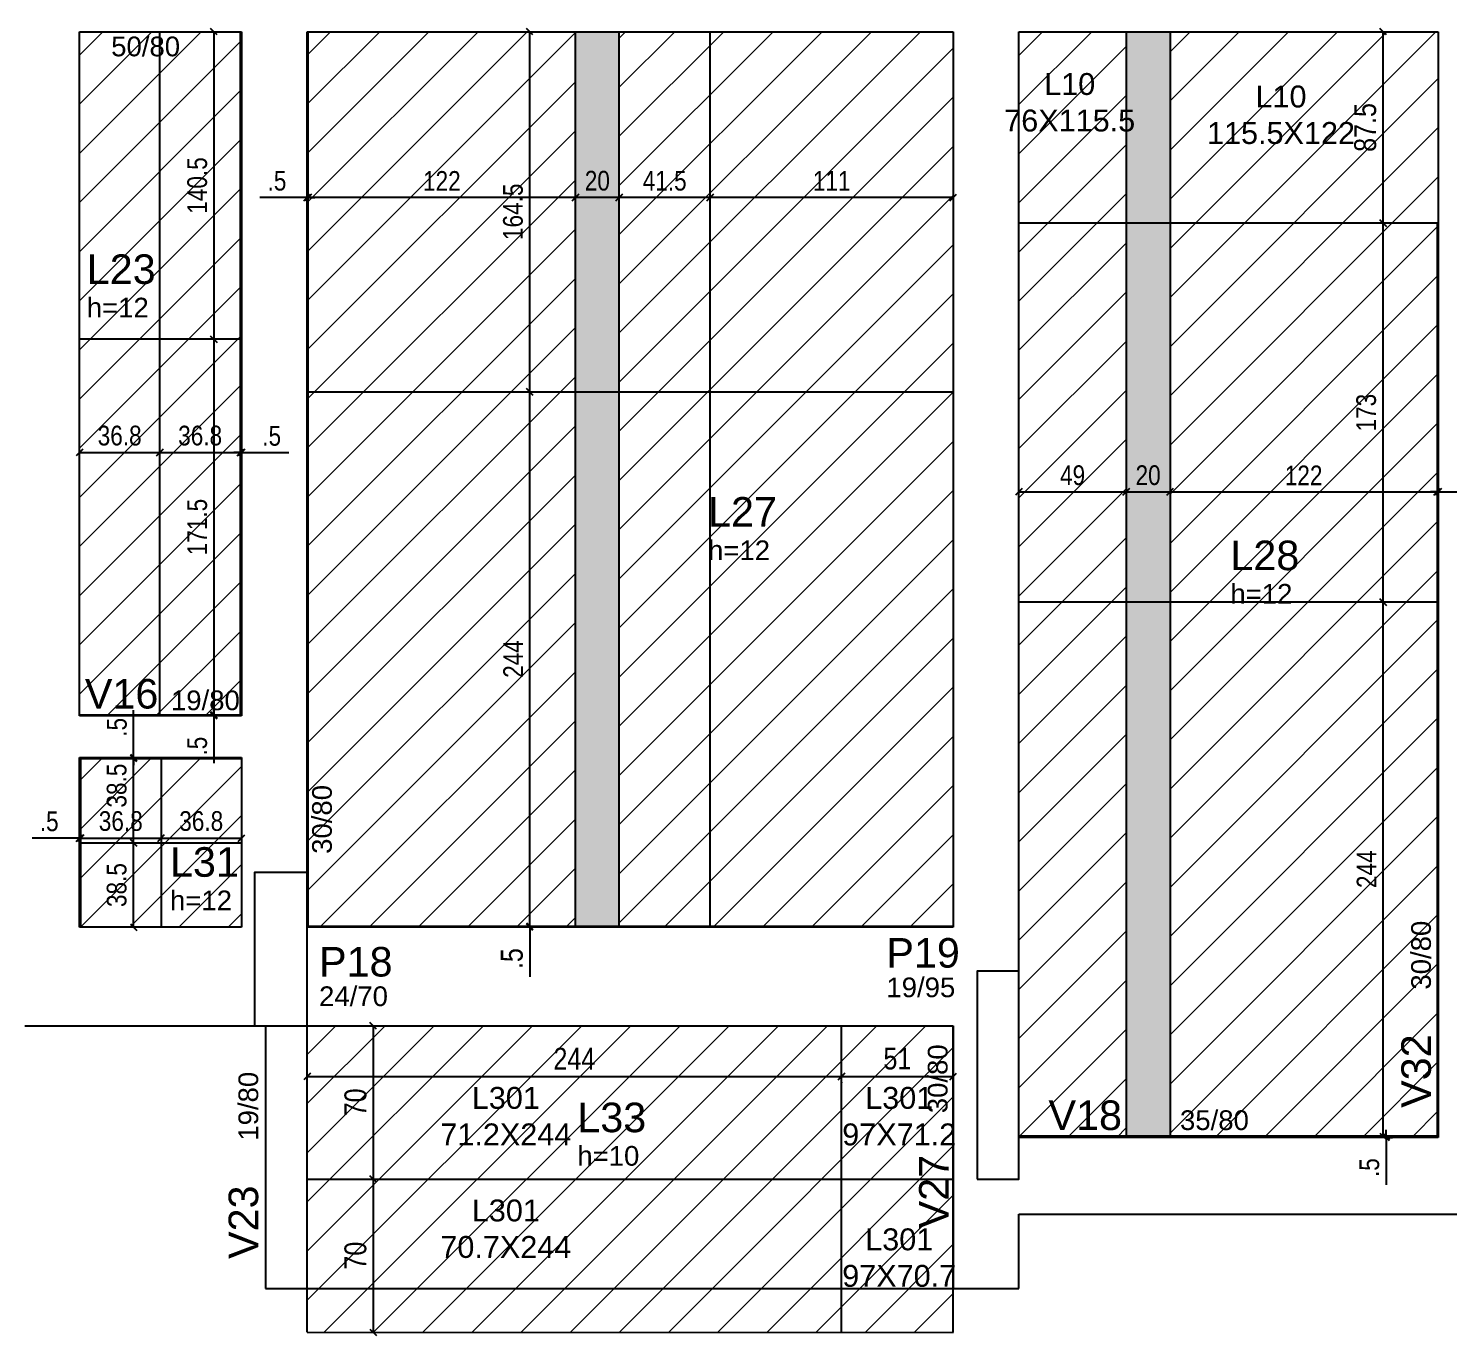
# Model space of a CAD drawing. Extents: x 3157 to 7449, y -544 to 2203.
# Drawn here: x 4777 to 5426, y -115 to 482 of the extents above; entities that cross this region are included whole.
import ezdxf

# ---------------------------------------------------------------- set-up
doc = ezdxf.new("R2010")
doc.units = 0
for name, color, linetype in [('AUX00', 7, 'Continuous'), ('COTA', 241, 'Continuous'), ('ES-VIGA', 3, 'Continuous'), ('L-D', 2, 'Continuous'), ('L-N', 4, 'Continuous'), ('P-D', 2, 'Continuous'), ('Painéis', 200, 'Continuous'), ('PIL-N', 4, 'Continuous'), ('Pilares', 5, 'Continuous'), ('VIG-D', 2, 'Continuous'), ('VIG-N', 4, 'Continuous')]:
    doc.layers.add(name, color=color, linetype=linetype)
doc.layers.add('Hachura', color=251, linetype='Continuous', lineweight=9)
doc.layers.add('REAPROVEITAMENTO', color=251, linetype='Continuous', lineweight=9)
doc.styles.add('COTA TECNICA', font='techl___.ttf', dxfattribs={"height": 10})
doc.styles.add('COTA TECNICA-50', font='techl___.ttf', dxfattribs={"height": 9})
doc.styles.get("Standard").update_dxf_attribs({"font": 'arial.ttf'})
doc.styles.add('TQS_ARIAL', font='arial.ttf')
doc.dimstyles.new('COTA PAINEL-50', dxfattribs={"dimtxt": 9, "dimasz": 3, "dimexe": 3, "dimexo": 3, "dimgap": 3, "dimtad": 1, "dimdec": 1, "dimzin": 12, "dimdsep": 46, "dimtxsty": 'COTA TECNICA-50', "dimblk1": 'OBLIQUE', "dimblk2": 'OBLIQUE', "dimsah": 1, "dimcen": 0.9, "dimclrd": 4, "dimclre": 4, "dimclrt": 240, "dimadec": 1, "dimazin": 3, "dimtfac": 1, "dimtdec": 1, "dimtmove": 0, "dimatfit": 3, "dimfxl": 1, "dimtolj": 1, "dimtzin": 12, "dimarcsym": 0})
doc.dimstyles.new('PAINEL', dxfattribs={"dimtxt": 10, "dimasz": 3, "dimexe": 3, "dimexo": 3, "dimgap": 3, "dimtad": 1, "dimdec": 1, "dimzin": 12, "dimdsep": 46, "dimtxsty": 'COTA TECNICA', "dimblk1": 'OBLIQUE', "dimblk2": 'OBLIQUE', "dimsah": 1, "dimcen": 0.9, "dimclrd": 4, "dimclre": 4, "dimclrt": 240, "dimadec": 1, "dimazin": 3, "dimtfac": 1, "dimtdec": 1, "dimtmove": 0, "dimatfit": 3, "dimfxl": 1, "dimtolj": 1, "dimtzin": 12, "dimarcsym": 0})

# ---------------------------------------------------------------- blocks, each defined once
blk = doc.blocks.new('_Oblique')
at = {"color": 0, "linetype": 'ByBlock', "lineweight": -2}
blk.add_line((-0.5, -0.5), (0.5, 0.5), dxfattribs=at)
blk = doc.blocks.new('*D107')
at = {"layer": 'COTA', "color": 4, "lineweight": -2, "transparency": 16777216}
blk.add_line((4861.88, 480.88), (4861.88, 340.38), dxfattribs=at)
at = {"layer": 'Defpoints', "color": 0, "transparency": 16777216}
for p in [(4861.88, 480.88), (4861.88, 340.38), (4861.88, 340.38)]:
    blk.add_point(p, dxfattribs=at)
at = {"layer": 'COTA', "color": 4, "lineweight": -2, "transparency": 16777216, "xscale": 3, "yscale": 3, "zscale": 3}
for p, rotation in [((4861.88, 480.88), 90), ((4861.88, 340.38), 270)]:
    blk.add_blockref('_Oblique', p, dxfattribs=dict(at, rotation=rotation))
at = {"layer": 'COTA', "color": 240, "transparency": 16777216, "insert": (4854.28, 410.63), "char_height": 9, "attachment_point": 5, "rotation": 90, "style": 'COTA TECNICA-50'}
blk.add_mtext('\\A1;140.5', dxfattribs=at)
blk = doc.blocks.new('*D108')
at = {"layer": 'COTA', "color": 4, "lineweight": -2, "transparency": 16777216}
blk.add_line((4861.88, 340.38), (4861.88, 168.88), dxfattribs=at)
at = {"layer": 'Defpoints', "color": 0, "transparency": 16777216}
for p in [(4861.88, 340.38), (4861.88, 168.88), (4861.88, 168.88)]:
    blk.add_point(p, dxfattribs=at)
at = {"layer": 'COTA', "color": 4, "lineweight": -2, "transparency": 16777216, "xscale": 3, "yscale": 3, "zscale": 3}
for p, rotation in [((4861.88, 340.38), 90), ((4861.88, 168.88), 270)]:
    blk.add_blockref('_Oblique', p, dxfattribs=dict(at, rotation=rotation))
at = {"layer": 'COTA', "color": 240, "transparency": 16777216, "insert": (4854.28, 254.63), "char_height": 9, "attachment_point": 5, "rotation": 90, "style": 'COTA TECNICA-50'}
blk.add_mtext('\\A1;171.5', dxfattribs=at)
blk = doc.blocks.new('*D109')
at = {"layer": 'COTA', "color": 4, "lineweight": -2, "transparency": 16777216}
for p, q in [((4861.88, 168.88), (4861.88, 171.88)), ((4861.88, 168.88), (4861.88, 168.38)), ((4861.88, 168.38), (4861.88, 146.79))]:
    blk.add_line(p, q, dxfattribs=at)
at = {"layer": 'Defpoints', "color": 0, "transparency": 16777216}
for p in [(4861.88, 168.88), (4861.88, 168.38), (4861.88, 168.38)]:
    blk.add_point(p, dxfattribs=at)
at = {"layer": 'COTA', "color": 4, "lineweight": -2, "transparency": 16777216, "xscale": 3, "yscale": 3, "zscale": 3}
for p, rotation in [((4861.88, 168.88), 270), ((4861.88, 168.38), 90)]:
    blk.add_blockref('_Oblique', p, dxfattribs=dict(at, rotation=rotation))
at = {"layer": 'COTA', "color": 240, "transparency": 16777216, "insert": (4854.28, 154.58), "char_height": 9, "attachment_point": 5, "rotation": 90, "style": 'COTA TECNICA-50'}
blk.add_mtext('\\A1;.5', dxfattribs=at)
blk = doc.blocks.new('*D201')
at = {"layer": 'COTA', "color": 4, "lineweight": -2, "transparency": 16777216}
for p, q in [((4800.46, 288.64), (4837.21, 288.64)), ((4837.21, 280.89), (4837.21, 291.64))]:
    blk.add_line(p, q, dxfattribs=at)
at = {"layer": 'Defpoints', "color": 0, "transparency": 16777216}
for p in [(4800.46, 288.64), (4837.21, 288.64), (4837.21, 277.89)]:
    blk.add_point(p, dxfattribs=at)
at = {"layer": 'COTA', "color": 4, "lineweight": -2, "transparency": 16777216, "xscale": 3, "yscale": 3, "zscale": 3, "rotation": 180}
blk.add_blockref('_Oblique', (4800.46, 288.64), dxfattribs=at)
at = {"layer": 'COTA', "color": 4, "lineweight": -2, "transparency": 16777216, "xscale": 3, "yscale": 3, "zscale": 3}
blk.add_blockref('_Oblique', (4837.21, 288.64), dxfattribs=at)
at = {"layer": 'COTA', "color": 240, "transparency": 16777216, "insert": (4818.83, 296.36), "char_height": 9, "attachment_point": 5, "style": 'COTA TECNICA-50'}
blk.add_mtext('\\A1;36.8', dxfattribs=at)
blk = doc.blocks.new('*D110')
at = {"layer": 'COTA', "color": 4, "lineweight": -2, "transparency": 16777216}
blk.add_line((4837.21, 288.64), (4873.96, 288.64), dxfattribs=at)
at = {"layer": 'Defpoints', "color": 0, "transparency": 16777216}
for p in [(4837.21, 288.64), (4873.96, 288.64), (4873.96, 288.64)]:
    blk.add_point(p, dxfattribs=at)
at = {"layer": 'COTA', "color": 4, "lineweight": -2, "transparency": 16777216, "xscale": 3, "yscale": 3, "zscale": 3, "rotation": 180}
blk.add_blockref('_Oblique', (4837.21, 288.64), dxfattribs=at)
at = {"layer": 'COTA', "color": 4, "lineweight": -2, "transparency": 16777216, "xscale": 3, "yscale": 3, "zscale": 3}
blk.add_blockref('_Oblique', (4873.96, 288.64), dxfattribs=at)
at = {"layer": 'COTA', "color": 240, "transparency": 16777216, "insert": (4855.58, 296.36), "char_height": 9, "attachment_point": 5, "style": 'COTA TECNICA-50'}
blk.add_mtext('\\A1;36.8', dxfattribs=at)
blk = doc.blocks.new('*D111')
at = {"layer": 'COTA', "color": 4, "lineweight": -2, "transparency": 16777216}
for p, q in [((4873.96, 288.64), (4870.96, 288.64)), ((4873.96, 288.64), (4874.46, 288.64)), ((4874.46, 288.64), (4896.05, 288.64))]:
    blk.add_line(p, q, dxfattribs=at)
at = {"layer": 'Defpoints', "color": 0, "transparency": 16777216}
for p in [(4873.96, 288.64), (4874.46, 288.64), (4874.46, 288.64)]:
    blk.add_point(p, dxfattribs=at)
at = {"layer": 'COTA', "color": 4, "lineweight": -2, "transparency": 16777216, "xscale": 3, "yscale": 3, "zscale": 3}
blk.add_blockref('_Oblique', (4873.96, 288.64), dxfattribs=at)
at = {"layer": 'COTA', "color": 4, "lineweight": -2, "transparency": 16777216, "xscale": 3, "yscale": 3, "zscale": 3, "rotation": 180}
blk.add_blockref('_Oblique', (4874.46, 288.64), dxfattribs=at)
at = {"layer": 'COTA', "color": 240, "transparency": 16777216, "insert": (4888.25, 296.24), "char_height": 9, "attachment_point": 5, "style": 'COTA TECNICA-50'}
blk.add_mtext('\\A1;.5', dxfattribs=at)
blk = doc.blocks.new('*D112')
at = {"layer": 'COTA', "color": 4, "lineweight": -2, "transparency": 16777216}
for p, q in [((4823.07, 110.38), (4828.22, 110.38)), ((4825.22, 71.88), (4825.22, 110.38))]:
    blk.add_line(p, q, dxfattribs=at)
at = {"layer": 'Defpoints', "color": 0, "transparency": 16777216}
for p in [(4820.07, 110.38), (4825.22, 110.38), (4825.22, 71.88)]:
    blk.add_point(p, dxfattribs=at)
at = {"layer": 'COTA', "color": 4, "lineweight": -2, "transparency": 16777216, "xscale": 3, "yscale": 3, "zscale": 3}
for p, rotation in [((4825.22, 110.38), 90), ((4825.22, 71.88), 270)]:
    blk.add_blockref('_Oblique', p, dxfattribs=dict(at, rotation=rotation))
at = {"layer": 'COTA', "color": 240, "transparency": 16777216, "insert": (4817.5, 91.13), "char_height": 9, "attachment_point": 5, "rotation": 90, "style": 'COTA TECNICA-50'}
blk.add_mtext('\\A1;38.5', dxfattribs=at)
blk = doc.blocks.new('*D113')
at = {"layer": 'COTA', "color": 4, "lineweight": -2, "transparency": 16777216}
blk.add_line((4825.22, 110.38), (4825.22, 148.88), dxfattribs=at)
at = {"layer": 'Defpoints', "color": 0, "transparency": 16777216}
for p in [(4825.22, 148.88), (4825.22, 148.88), (4825.22, 110.38)]:
    blk.add_point(p, dxfattribs=at)
at = {"layer": 'COTA', "color": 4, "lineweight": -2, "transparency": 16777216, "xscale": 3, "yscale": 3, "zscale": 3}
for p, rotation in [((4825.22, 148.88), 90), ((4825.22, 110.38), 270)]:
    blk.add_blockref('_Oblique', p, dxfattribs=dict(at, rotation=rotation))
at = {"layer": 'COTA', "color": 240, "transparency": 16777216, "insert": (4817.5, 136.55), "char_height": 9, "attachment_point": 5, "rotation": 90, "style": 'COTA TECNICA-50'}
blk.add_mtext('\\A1;38.5', dxfattribs=at)
blk = doc.blocks.new('*D114')
at = {"layer": 'COTA', "color": 4, "lineweight": -2, "transparency": 16777216}
for p, q in [((4825.22, 149.38), (4825.22, 170.97)), ((4825.22, 148.88), (4825.22, 149.38)), ((4825.22, 148.88), (4825.22, 145.88))]:
    blk.add_line(p, q, dxfattribs=at)
at = {"layer": 'Defpoints', "color": 0, "transparency": 16777216}
for p in [(4825.22, 149.38), (4825.22, 149.38), (4825.22, 148.88)]:
    blk.add_point(p, dxfattribs=at)
at = {"layer": 'COTA', "color": 4, "lineweight": -2, "transparency": 16777216, "xscale": 3, "yscale": 3, "zscale": 3}
for p, rotation in [((4825.22, 149.38), 270), ((4825.22, 148.88), 90)]:
    blk.add_blockref('_Oblique', p, dxfattribs=dict(at, rotation=rotation))
at = {"layer": 'COTA', "color": 240, "transparency": 16777216, "insert": (4817.62, 163.17), "char_height": 9, "attachment_point": 5, "rotation": 90, "style": 'COTA TECNICA-50'}
blk.add_mtext('\\A1;.5', dxfattribs=at)
blk = doc.blocks.new('*D115')
at = {"layer": 'COTA', "color": 4, "lineweight": -2, "transparency": 16777216}
blk.add_line((4800.96, 112.59), (4837.71, 112.59), dxfattribs=at)
at = {"layer": 'Defpoints', "color": 0, "transparency": 16777216}
for p in [(4800.96, 112.59), (4837.71, 112.59), (4837.71, 112.59)]:
    blk.add_point(p, dxfattribs=at)
at = {"layer": 'COTA', "color": 4, "lineweight": -2, "transparency": 16777216, "xscale": 3, "yscale": 3, "zscale": 3, "rotation": 180}
blk.add_blockref('_Oblique', (4800.96, 112.59), dxfattribs=at)
at = {"layer": 'COTA', "color": 4, "lineweight": -2, "transparency": 16777216, "xscale": 3, "yscale": 3, "zscale": 3}
blk.add_blockref('_Oblique', (4837.71, 112.59), dxfattribs=at)
at = {"layer": 'COTA', "color": 240, "transparency": 16777216, "insert": (4819.33, 120.31), "char_height": 9, "attachment_point": 5, "style": 'COTA TECNICA-50'}
blk.add_mtext('\\A1;36.8', dxfattribs=at)
blk = doc.blocks.new('*D116')
at = {"layer": 'COTA', "color": 4, "lineweight": -2, "transparency": 16777216}
for p, q in [((4800.46, 112.59), (4778.86, 112.59)), ((4800.96, 112.59), (4800.46, 112.59)), ((4800.96, 112.59), (4803.96, 112.59))]:
    blk.add_line(p, q, dxfattribs=at)
at = {"layer": 'Defpoints', "color": 0, "transparency": 16777216}
for p in [(4800.46, 112.59), (4800.46, 112.59), (4800.96, 112.59)]:
    blk.add_point(p, dxfattribs=at)
at = {"layer": 'COTA', "color": 4, "lineweight": -2, "transparency": 16777216, "xscale": 3, "yscale": 3, "zscale": 3}
blk.add_blockref('_Oblique', (4800.46, 112.59), dxfattribs=at)
at = {"layer": 'COTA', "color": 4, "lineweight": -2, "transparency": 16777216, "xscale": 3, "yscale": 3, "zscale": 3, "rotation": 180}
blk.add_blockref('_Oblique', (4800.96, 112.59), dxfattribs=at)
at = {"layer": 'COTA', "color": 240, "transparency": 16777216, "insert": (4786.66, 120.19), "char_height": 9, "attachment_point": 5, "style": 'COTA TECNICA-50'}
blk.add_mtext('\\A1;.5', dxfattribs=at)
blk = doc.blocks.new('*D117')
at = {"layer": 'COTA', "color": 4, "lineweight": -2, "transparency": 16777216}
for p, q in [((4837.71, 112.59), (4874.46, 112.59)), ((4837.71, 110.51), (4837.71, 109.59))]:
    blk.add_line(p, q, dxfattribs=at)
at = {"layer": 'Defpoints', "color": 0, "transparency": 16777216}
for p in [(4837.71, 113.51), (4874.46, 112.59), (4874.46, 112.59)]:
    blk.add_point(p, dxfattribs=at)
at = {"layer": 'COTA', "color": 4, "lineweight": -2, "transparency": 16777216, "xscale": 3, "yscale": 3, "zscale": 3, "rotation": 180}
blk.add_blockref('_Oblique', (4837.71, 112.59), dxfattribs=at)
at = {"layer": 'COTA', "color": 4, "lineweight": -2, "transparency": 16777216, "xscale": 3, "yscale": 3, "zscale": 3}
blk.add_blockref('_Oblique', (4874.46, 112.59), dxfattribs=at)
at = {"layer": 'COTA', "color": 240, "transparency": 16777216, "insert": (4856.08, 120.31), "char_height": 9, "attachment_point": 5, "style": 'COTA TECNICA-50'}
blk.add_mtext('\\A1;36.8', dxfattribs=at)
blk = doc.blocks.new('*D202')
at = {"layer": 'COTA', "color": 4, "lineweight": -2, "transparency": 16777216}
for p, q in [((5005.42, 316.37), (5009.06, 316.37)), ((5006.06, 72.38), (5006.06, 316.37))]:
    blk.add_line(p, q, dxfattribs=at)
at = {"layer": 'Defpoints', "color": 0, "transparency": 16777216}
for p in [(5002.42, 316.37), (5006.06, 316.37), (5006.06, 72.38)]:
    blk.add_point(p, dxfattribs=at)
at = {"layer": 'COTA', "color": 4, "lineweight": -2, "transparency": 16777216, "xscale": 3, "yscale": 3, "zscale": 3}
for p, rotation in [((5006.06, 316.37), 90), ((5006.06, 72.38), 270)]:
    blk.add_blockref('_Oblique', p, dxfattribs=dict(at, rotation=rotation))
at = {"layer": 'COTA', "color": 240, "transparency": 16777216, "insert": (4998.5, 194.37), "char_height": 9, "attachment_point": 5, "rotation": 90, "style": 'COTA TECNICA-50'}
blk.add_mtext('\\A1;244', dxfattribs=at)
blk = doc.blocks.new('*D118')
at = {"layer": 'COTA', "color": 4, "lineweight": -2, "transparency": 16777216}
blk.add_line((5006.06, 316.37), (5006.06, 480.88), dxfattribs=at)
at = {"layer": 'Defpoints', "color": 0, "transparency": 16777216}
for p in [(5006.06, 480.88), (5006.06, 480.88), (5006.06, 316.37)]:
    blk.add_point(p, dxfattribs=at)
at = {"layer": 'COTA', "color": 4, "lineweight": -2, "transparency": 16777216, "xscale": 3, "yscale": 3, "zscale": 3}
for p, rotation in [((5006.06, 480.88), 90), ((5006.06, 316.37), 270)]:
    blk.add_blockref('_Oblique', p, dxfattribs=dict(at, rotation=rotation))
at = {"layer": 'COTA', "color": 240, "transparency": 16777216, "insert": (4998.46, 398.62), "char_height": 9, "attachment_point": 5, "rotation": 90, "style": 'COTA TECNICA-50'}
blk.add_mtext('\\A1;164.5', dxfattribs=at)
blk = doc.blocks.new('*D119')
at = {"layer": 'COTA', "color": 4, "lineweight": -2, "transparency": 16777216}
blk.add_line((5199.46, 405.16), (5088.45, 405.16), dxfattribs=at)
at = {"layer": 'Defpoints', "color": 0, "transparency": 16777216}
for p in [(5088.45, 405.16), (5088.45, 405.16), (5199.46, 405.16)]:
    blk.add_point(p, dxfattribs=at)
at = {"layer": 'COTA', "color": 4, "lineweight": -2, "transparency": 16777216, "xscale": 3, "yscale": 3, "zscale": 3, "rotation": 180}
blk.add_blockref('_Oblique', (5088.45, 405.16), dxfattribs=at)
at = {"layer": 'COTA', "color": 4, "lineweight": -2, "transparency": 16777216, "xscale": 3, "yscale": 3, "zscale": 3}
blk.add_blockref('_Oblique', (5199.46, 405.16), dxfattribs=at)
at = {"layer": 'COTA', "color": 240, "transparency": 16777216, "insert": (5143.95, 412.71), "char_height": 9, "attachment_point": 5, "style": 'COTA TECNICA-50'}
blk.add_mtext('\\A1;111', dxfattribs=at)
blk = doc.blocks.new('*D120')
at = {"layer": 'COTA', "color": 4, "lineweight": -2, "transparency": 16777216}
blk.add_line((5088.45, 405.16), (5046.95, 405.16), dxfattribs=at)
at = {"layer": 'Defpoints', "color": 0, "transparency": 16777216}
for p in [(5046.95, 405.16), (5046.95, 405.16), (5088.45, 405.16)]:
    blk.add_point(p, dxfattribs=at)
at = {"layer": 'COTA', "color": 4, "lineweight": -2, "transparency": 16777216, "xscale": 3, "yscale": 3, "zscale": 3, "rotation": 180}
blk.add_blockref('_Oblique', (5046.95, 405.16), dxfattribs=at)
at = {"layer": 'COTA', "color": 4, "lineweight": -2, "transparency": 16777216, "xscale": 3, "yscale": 3, "zscale": 3}
blk.add_blockref('_Oblique', (5088.45, 405.16), dxfattribs=at)
at = {"layer": 'COTA', "color": 240, "transparency": 16777216, "insert": (5067.7, 412.75), "char_height": 9, "attachment_point": 5, "style": 'COTA TECNICA-50'}
blk.add_mtext('\\A1;41.5', dxfattribs=at)
blk = doc.blocks.new('*D121')
at = {"layer": 'COTA', "color": 4, "lineweight": -2, "transparency": 16777216}
blk.add_line((5046.95, 405.16), (5026.95, 405.16), dxfattribs=at)
at = {"layer": 'Defpoints', "color": 0, "transparency": 16777216}
for p in [(5026.95, 405.16), (5026.95, 405.16), (5046.95, 405.16)]:
    blk.add_point(p, dxfattribs=at)
at = {"layer": 'COTA', "color": 4, "lineweight": -2, "transparency": 16777216, "xscale": 3, "yscale": 3, "zscale": 3, "rotation": 180}
blk.add_blockref('_Oblique', (5026.95, 405.16), dxfattribs=at)
at = {"layer": 'COTA', "color": 4, "lineweight": -2, "transparency": 16777216, "xscale": 3, "yscale": 3, "zscale": 3}
blk.add_blockref('_Oblique', (5046.95, 405.16), dxfattribs=at)
at = {"layer": 'COTA', "color": 240, "transparency": 16777216, "insert": (5036.95, 412.75), "char_height": 9, "attachment_point": 5, "style": 'COTA TECNICA-50'}
blk.add_mtext('\\A1;20', dxfattribs=at)
blk = doc.blocks.new('*D122')
at = {"layer": 'COTA', "color": 4, "lineweight": -2, "transparency": 16777216}
blk.add_line((5026.95, 405.16), (4904.95, 405.16), dxfattribs=at)
at = {"layer": 'Defpoints', "color": 0, "transparency": 16777216}
for p in [(4904.95, 405.16), (4904.95, 405.16), (5026.95, 405.16)]:
    blk.add_point(p, dxfattribs=at)
at = {"layer": 'COTA', "color": 4, "lineweight": -2, "transparency": 16777216, "xscale": 3, "yscale": 3, "zscale": 3, "rotation": 180}
blk.add_blockref('_Oblique', (4904.95, 405.16), dxfattribs=at)
at = {"layer": 'COTA', "color": 4, "lineweight": -2, "transparency": 16777216, "xscale": 3, "yscale": 3, "zscale": 3}
blk.add_blockref('_Oblique', (5026.95, 405.16), dxfattribs=at)
at = {"layer": 'COTA', "color": 240, "transparency": 16777216, "insert": (4965.95, 412.71), "char_height": 9, "attachment_point": 5, "style": 'COTA TECNICA-50'}
blk.add_mtext('\\A1;122', dxfattribs=at)
blk = doc.blocks.new('*D123')
at = {"layer": 'COTA', "color": 4, "lineweight": -2, "transparency": 16777216}
for p, q in [((4904.46, 405.16), (4882.86, 405.16)), ((4904.95, 405.16), (4904.46, 405.16)), ((4904.95, 405.16), (4907.95, 405.16))]:
    blk.add_line(p, q, dxfattribs=at)
at = {"layer": 'Defpoints', "color": 0, "transparency": 16777216}
for p in [(4904.46, 405.16), (4904.46, 405.16), (4904.95, 405.16)]:
    blk.add_point(p, dxfattribs=at)
at = {"layer": 'COTA', "color": 4, "lineweight": -2, "transparency": 16777216, "xscale": 3, "yscale": 3, "zscale": 3}
blk.add_blockref('_Oblique', (4904.46, 405.16), dxfattribs=at)
at = {"layer": 'COTA', "color": 4, "lineweight": -2, "transparency": 16777216, "xscale": 3, "yscale": 3, "zscale": 3, "rotation": 180}
blk.add_blockref('_Oblique', (4904.95, 405.16), dxfattribs=at)
at = {"layer": 'COTA', "color": 240, "transparency": 16777216, "insert": (4890.66, 412.75), "char_height": 9, "attachment_point": 5, "style": 'COTA TECNICA-50'}
blk.add_mtext('\\A1;.5', dxfattribs=at)
blk = doc.blocks.new('*D190')
at = {"layer": 'COTA', "color": 4, "lineweight": -2, "transparency": 16777216}
for p, q in [((5006.06, 72.38), (5006.06, 75.38)), ((5006.06, 72.38), (5006.06, 71.88)), ((5006.06, 71.88), (5006.06, 49.22))]:
    blk.add_line(p, q, dxfattribs=at)
at = {"layer": 'Defpoints', "color": 0, "transparency": 16777216}
for p in [(5006.06, 72.38), (5006.06, 71.88), (5006.06, 71.88)]:
    blk.add_point(p, dxfattribs=at)
at = {"layer": 'COTA', "color": 4, "lineweight": -2, "transparency": 16777216, "xscale": 3, "yscale": 3, "zscale": 3}
for p, rotation in [((5006.06, 72.38), 270), ((5006.06, 71.88), 90)]:
    blk.add_blockref('_Oblique', p, dxfattribs=dict(at, rotation=rotation))
at = {"layer": 'COTA', "color": 240, "transparency": 16777216, "insert": (4997.95, 57.55), "char_height": 10, "attachment_point": 5, "rotation": 90, "style": 'COTA TECNICA'}
blk.add_mtext('\\A1;.5', dxfattribs=at)
blk = doc.blocks.new('*D191')
at = {"layer": 'COTA', "color": 4, "lineweight": -2, "transparency": 16777216}
for p, q in [((5397.11, -23.62), (5397.11, -20.62)), ((5397.11, -23.62), (5397.11, -24.12)), ((5397.11, -24.12), (5397.11, -45.72)), ((5398.76, -24.12), (5400.11, -24.12))]:
    blk.add_line(p, q, dxfattribs=at)
at = {"layer": 'Defpoints', "color": 0, "transparency": 16777216}
for p in [(5395.76, -24.12), (5397.11, -23.62), (5397.11, -24.12)]:
    blk.add_point(p, dxfattribs=at)
at = {"layer": 'COTA', "color": 4, "lineweight": -2, "transparency": 16777216, "xscale": 3, "yscale": 3, "zscale": 3}
for p, rotation in [((5397.11, -23.62), 270), ((5397.11, -24.12), 90)]:
    blk.add_blockref('_Oblique', p, dxfattribs=dict(at, rotation=rotation))
at = {"layer": 'COTA', "color": 240, "transparency": 16777216, "insert": (5389.51, -37.92), "char_height": 9, "attachment_point": 5, "rotation": 90, "style": 'COTA TECNICA-50'}
blk.add_mtext('\\A1;.5', dxfattribs=at)
blk = doc.blocks.new('*D192')
at = {"layer": 'COTA', "color": 4, "lineweight": -2, "transparency": 16777216}
for p, q in [((5394.11, 220.38), (5392.76, 220.38)), ((5395.76, -23.62), (5395.76, 220.38))]:
    blk.add_line(p, q, dxfattribs=at)
at = {"layer": 'Defpoints', "color": 0, "transparency": 16777216}
for p in [(5395.76, 220.38), (5397.11, 220.38), (5395.76, -23.62)]:
    blk.add_point(p, dxfattribs=at)
at = {"layer": 'COTA', "color": 4, "lineweight": -2, "transparency": 16777216, "xscale": 3, "yscale": 3, "zscale": 3}
for p, rotation in [((5395.76, 220.38), 90), ((5395.76, -23.62), 270)]:
    blk.add_blockref('_Oblique', p, dxfattribs=dict(at, rotation=rotation))
at = {"layer": 'COTA', "color": 240, "transparency": 16777216, "insert": (5388.2, 98.38), "char_height": 9, "attachment_point": 5, "rotation": 90, "style": 'COTA TECNICA-50'}
blk.add_mtext('\\A1;244', dxfattribs=at)
blk = doc.blocks.new('*D82')
at = {"layer": 'COTA', "color": 4, "lineweight": -2, "transparency": 16777216}
blk.add_line((5395.76, 220.38), (5395.76, 393.38), dxfattribs=at)
at = {"layer": 'Defpoints', "color": 0, "transparency": 16777216}
for p in [(5395.76, 393.38), (5395.76, 393.38), (5395.76, 220.38)]:
    blk.add_point(p, dxfattribs=at)
at = {"layer": 'COTA', "color": 4, "lineweight": -2, "transparency": 16777216, "xscale": 3, "yscale": 3, "zscale": 3}
for p, rotation in [((5395.76, 393.38), 90), ((5395.76, 220.38), 270)]:
    blk.add_blockref('_Oblique', p, dxfattribs=dict(at, rotation=rotation))
at = {"layer": 'COTA', "color": 240, "transparency": 16777216, "insert": (5388.07, 306.88), "char_height": 9, "attachment_point": 5, "rotation": 90, "style": 'COTA TECNICA-50'}
blk.add_mtext('\\A1;173', dxfattribs=at)
blk = doc.blocks.new('*D83')
at = {"layer": 'COTA', "color": 4, "lineweight": -2, "transparency": 16777216}
blk.add_line((5229.46, 270.68), (5278.46, 270.68), dxfattribs=at)
at = {"layer": 'Defpoints', "color": 0, "transparency": 16777216}
for p in [(5229.46, 270.68), (5278.46, 270.68), (5278.46, 270.68)]:
    blk.add_point(p, dxfattribs=at)
at = {"layer": 'COTA', "color": 4, "lineweight": -2, "transparency": 16777216, "xscale": 3, "yscale": 3, "zscale": 3, "rotation": 180}
blk.add_blockref('_Oblique', (5229.46, 270.68), dxfattribs=at)
at = {"layer": 'COTA', "color": 4, "lineweight": -2, "transparency": 16777216, "xscale": 3, "yscale": 3, "zscale": 3}
blk.add_blockref('_Oblique', (5278.46, 270.68), dxfattribs=at)
at = {"layer": 'COTA', "color": 240, "transparency": 16777216, "insert": (5253.96, 278.27), "char_height": 9, "attachment_point": 5, "style": 'COTA TECNICA-50'}
blk.add_mtext('\\A1;49', dxfattribs=at)
blk = doc.blocks.new('*D84')
at = {"layer": 'COTA', "color": 4, "lineweight": -2, "transparency": 16777216}
blk.add_line((5278.46, 270.68), (5298.46, 270.68), dxfattribs=at)
at = {"layer": 'Defpoints', "color": 0, "transparency": 16777216}
for p in [(5278.46, 270.68), (5298.46, 270.68), (5298.46, 270.68)]:
    blk.add_point(p, dxfattribs=at)
at = {"layer": 'COTA', "color": 4, "lineweight": -2, "transparency": 16777216, "xscale": 3, "yscale": 3, "zscale": 3, "rotation": 180}
blk.add_blockref('_Oblique', (5278.46, 270.68), dxfattribs=at)
at = {"layer": 'COTA', "color": 4, "lineweight": -2, "transparency": 16777216, "xscale": 3, "yscale": 3, "zscale": 3}
blk.add_blockref('_Oblique', (5298.46, 270.68), dxfattribs=at)
at = {"layer": 'COTA', "color": 240, "transparency": 16777216, "insert": (5288.46, 278.27), "char_height": 9, "attachment_point": 5, "style": 'COTA TECNICA-50'}
blk.add_mtext('\\A1;20', dxfattribs=at)
blk = doc.blocks.new('*D85')
at = {"layer": 'COTA', "color": 4, "lineweight": -2, "transparency": 16777216}
blk.add_line((5298.46, 270.68), (5420.46, 270.68), dxfattribs=at)
at = {"layer": 'Defpoints', "color": 0, "transparency": 16777216}
for p in [(5298.46, 270.68), (5420.46, 270.68), (5420.46, 270.68)]:
    blk.add_point(p, dxfattribs=at)
at = {"layer": 'COTA', "color": 4, "lineweight": -2, "transparency": 16777216, "xscale": 3, "yscale": 3, "zscale": 3, "rotation": 180}
blk.add_blockref('_Oblique', (5298.46, 270.68), dxfattribs=at)
at = {"layer": 'COTA', "color": 4, "lineweight": -2, "transparency": 16777216, "xscale": 3, "yscale": 3, "zscale": 3}
blk.add_blockref('_Oblique', (5420.46, 270.68), dxfattribs=at)
at = {"layer": 'COTA', "color": 240, "transparency": 16777216, "insert": (5359.46, 278.23), "char_height": 9, "attachment_point": 5, "style": 'COTA TECNICA-50'}
blk.add_mtext('\\A1;122', dxfattribs=at)
blk = doc.blocks.new('*D86')
at = {"layer": 'COTA', "color": 4, "lineweight": -2, "transparency": 16777216}
for p, q in [((5420.46, 270.68), (5417.46, 270.68)), ((5420.46, 270.68), (5420.96, 270.68)), ((5420.96, 270.68), (5442.55, 270.68))]:
    blk.add_line(p, q, dxfattribs=at)
at = {"layer": 'Defpoints', "color": 0, "transparency": 16777216}
for p in [(5420.46, 270.68), (5420.96, 270.68), (5420.96, 270.68)]:
    blk.add_point(p, dxfattribs=at)
at = {"layer": 'COTA', "color": 4, "lineweight": -2, "transparency": 16777216, "xscale": 3, "yscale": 3, "zscale": 3}
blk.add_blockref('_Oblique', (5420.46, 270.68), dxfattribs=at)
at = {"layer": 'COTA', "color": 4, "lineweight": -2, "transparency": 16777216, "xscale": 3, "yscale": 3, "zscale": 3, "rotation": 180}
blk.add_blockref('_Oblique', (5420.96, 270.68), dxfattribs=at)
at = {"layer": 'COTA', "color": 240, "transparency": 16777216, "insert": (5434.75, 278.28), "char_height": 9, "attachment_point": 5, "style": 'COTA TECNICA-50'}
blk.add_mtext('\\A1;.5', dxfattribs=at)
blk = doc.blocks.new('*D193')
at = {"layer": 'COTA', "color": 4, "lineweight": -2, "transparency": 16777216}
blk.add_line((5395.76, 393.38), (5395.76, 480.88), dxfattribs=at)
at = {"layer": 'Defpoints', "color": 0, "transparency": 16777216}
for p in [(5395.76, 480.88), (5395.76, 480.88), (5395.76, 393.38)]:
    blk.add_point(p, dxfattribs=at)
at = {"layer": 'COTA', "color": 4, "lineweight": -2, "transparency": 16777216, "xscale": 3, "yscale": 3, "zscale": 3}
for p, rotation in [((5395.76, 480.88), 90), ((5395.76, 393.38), 270)]:
    blk.add_blockref('_Oblique', p, dxfattribs=dict(at, rotation=rotation))
at = {"layer": 'COTA', "color": 240, "transparency": 16777216, "insert": (5387.63, 437.13), "char_height": 10, "attachment_point": 5, "rotation": 90, "style": 'COTA TECNICA'}
blk.add_mtext('\\A1;87.5', dxfattribs=at)
blk = doc.blocks.new('*D58')
at = {"layer": 'COTA', "color": 4, "lineweight": -2, "transparency": 16777216}
blk.add_line((4934.64, 26.88), (4934.64, -43.12), dxfattribs=at)
at = {"layer": 'Defpoints', "color": 0, "transparency": 16777216}
for p in [(4934.64, 26.88), (4934.64, -43.12), (4934.64, -43.12)]:
    blk.add_point(p, dxfattribs=at)
at = {"layer": 'COTA', "color": 4, "lineweight": -2, "transparency": 16777216, "xscale": 3, "yscale": 3, "zscale": 3}
for p, rotation in [((4934.64, 26.88), 90), ((4934.64, -43.12), 270)]:
    blk.add_blockref('_Oblique', p, dxfattribs=dict(at, rotation=rotation))
at = {"layer": 'COTA', "color": 240, "transparency": 16777216, "insert": (4926.53, -8.12), "char_height": 10, "attachment_point": 5, "rotation": 90, "style": 'COTA TECNICA'}
blk.add_mtext('\\A1;70', dxfattribs=at)
blk = doc.blocks.new('*D59')
at = {"layer": 'COTA', "color": 4, "lineweight": -2, "transparency": 16777216}
for p, q in [((4934.64, -43.12), (4934.64, -113.13)), ((4937.62, -113.13), (4937.64, -113.13))]:
    blk.add_line(p, q, dxfattribs=at)
at = {"layer": 'Defpoints', "color": 0, "transparency": 16777216}
for p in [(4934.64, -43.12), (4934.62, -113.13), (4934.64, -113.13)]:
    blk.add_point(p, dxfattribs=at)
at = {"layer": 'COTA', "color": 4, "lineweight": -2, "transparency": 16777216, "xscale": 3, "yscale": 3, "zscale": 3}
for p, rotation in [((4934.64, -43.12), 90), ((4934.64, -113.13), 270)]:
    blk.add_blockref('_Oblique', p, dxfattribs=dict(at, rotation=rotation))
at = {"layer": 'COTA', "color": 240, "transparency": 16777216, "insert": (4926.53, -78.13), "char_height": 10, "attachment_point": 5, "rotation": 90, "style": 'COTA TECNICA'}
blk.add_mtext('\\A1;70', dxfattribs=at)
blk = doc.blocks.new('*D184')
at = {"layer": 'COTA', "color": 4, "lineweight": -2, "transparency": 16777216}
for p, q in [((4904.46, 1.51), (4904.46, 6.74)), ((5148.46, 1.51), (5148.46, 6.74)), ((4904.46, 3.74), (5148.46, 3.74))]:
    blk.add_line(p, q, dxfattribs=at)
at = {"layer": 'Defpoints', "color": 0, "transparency": 16777216}
for p in [(5148.46, 3.74), (4904.46, -1.49), (5148.46, -1.49)]:
    blk.add_point(p, dxfattribs=at)
at = {"layer": 'COTA', "color": 4, "lineweight": -2, "transparency": 16777216, "xscale": 3, "yscale": 3, "zscale": 3, "rotation": 180}
blk.add_blockref('_Oblique', (4904.46, 3.74), dxfattribs=at)
at = {"layer": 'COTA', "color": 4, "lineweight": -2, "transparency": 16777216, "xscale": 3, "yscale": 3, "zscale": 3}
blk.add_blockref('_Oblique', (5148.46, 3.74), dxfattribs=at)
at = {"layer": 'COTA', "color": 240, "transparency": 16777216, "insert": (5026.46, 11.82), "char_height": 10, "attachment_point": 5, "style": 'COTA TECNICA'}
blk.add_mtext('\\A1;244', dxfattribs=at)
blk = doc.blocks.new('*D185')
at = {"layer": 'COTA', "color": 4, "lineweight": -2, "transparency": 16777216}
for p, q in [((5148.46, 3.74), (5199.46, 3.74)), ((5148.46, 1.12), (5148.46, 0.74)), ((5199.46, 1.12), (5199.46, 0.74))]:
    blk.add_line(p, q, dxfattribs=at)
at = {"layer": 'Defpoints', "color": 0, "transparency": 16777216}
for p in [(5148.46, 4.12), (5199.46, 4.12), (5199.46, 3.74)]:
    blk.add_point(p, dxfattribs=at)
at = {"layer": 'COTA', "color": 4, "lineweight": -2, "transparency": 16777216, "xscale": 3, "yscale": 3, "zscale": 3, "rotation": 180}
blk.add_blockref('_Oblique', (5148.46, 3.74), dxfattribs=at)
at = {"layer": 'COTA', "color": 4, "lineweight": -2, "transparency": 16777216, "xscale": 3, "yscale": 3, "zscale": 3}
blk.add_blockref('_Oblique', (5199.46, 3.74), dxfattribs=at)
at = {"layer": 'COTA', "color": 240, "transparency": 16777216, "insert": (5173.96, 11.85), "char_height": 10, "attachment_point": 5, "style": 'COTA TECNICA'}
blk.add_mtext('\\A1;51', dxfattribs=at)

msp = doc.modelspace()

# ---------------------------------------------------------------- hatches: boundary and pattern name
at = {"layer": 'Hachura', "linetype": 'ByBlock'}
h = msp.add_hatch(color=256, dxfattribs=at)
h.dxf.hatch_style = 1
h.paths.add_polyline_path([(5046.95, 480.88), (5026.95, 480.88), (5026.95, 72.38), (5046.95, 72.38)])
h = msp.add_hatch(color=256, dxfattribs=at)
h.dxf.hatch_style = 1
h.paths.add_polyline_path([(5298.46, 480.88), (5278.46, 480.88), (5278.46, -23.62), (5298.46, -23.62)])
at = {"layer": 'REAPROVEITAMENTO', "linetype": 'ByBlock'}
h = msp.add_hatch(dxfattribs=at)
h.set_pattern_fill('ANSI31', color=256, scale=5, style=2)
h.set_pattern_definition([(45, (-823.464, -2594.347), (-11.22532, 11.22532), [])])
h.paths.add_polyline_path([(4800.46, 168.38), (4874.46, 168.38), (4874.46, 480.88), (4800.46, 480.88)])
h = msp.add_hatch(dxfattribs=at)
h.set_pattern_fill('ANSI31', color=256, scale=5, style=2)
h.set_pattern_definition([(45, (-719.464, -2594.347), (-11.22532, 11.22532), [])])
h.paths.add_polyline_path([(5046.95, 480.88), (5046.95, 72.38), (5026.95, 72.38), (5026.95, 480.88), (4904.46, 480.88), (4904.46, 71.88), (5199.46, 71.88), (5199.46, 480.88)])
h = msp.add_hatch(dxfattribs=at)
h.set_pattern_fill('ANSI31', color=256, scale=5, style=2)
h.set_pattern_definition([(45, (-394.462, -2661.847), (-11.22532, 11.22532), [])])
h.paths.add_polyline_path([(5278.46, -23.62), (5278.46, 480.88), (5229.46, 480.88), (5229.46, -24.12), (5420.96, -24.12), (5420.96, 480.88), (5298.46, 480.88), (5298.46, -23.62)])
h = msp.add_hatch(dxfattribs=at)
h.set_pattern_fill('ANSI31', color=256, scale=5, style=2)
h.set_pattern_definition([(45, (-823.464, -2925.845), (-11.22532, 11.22532), [])])
h.paths.add_polyline_path([(4800.46, 71.88), (4874.46, 71.88), (4874.46, 149.38), (4800.46, 149.38)])
h = msp.add_hatch(dxfattribs=at)
h.set_pattern_fill('ANSI31', color=256, scale=5, style=2)
h.set_pattern_definition([(45, (-719.462, -3028.347), (-11.22532, 11.22532), [])])
h.paths.add_polyline_path([(4904.47, -113.14), (5199.46, -113.16), (5199.45, 26.85), (4904.46, 26.88)])

# ---------------------------------------------------------------- linework, layer by layer
at = {"layer": 'ES-VIGA'}
msp.add_line((4904.46, -93.12), (5229.46, -93.12), dxfattribs=at)
for points in [[(4800.46, 480.88), (4874.46, 480.88)], [(4800.46, 278.88), (4800.46, 480.88)], [(4874.46, 480.88), (4874.46, 168.38)], [(4904.46, 480.88), (4949.96, 480.88)], [(4904.46, 158.88), (4904.46, 480.88)], [(4949.96, 480.88), (5199.46, 480.88)], [(5199.46, 480.88), (5199.46, 71.88)], [(5229.46, 480.88), (5254.96, 480.88)], [(5229.46, 51.88), (5229.46, 480.88)], [(5254.96, 480.88), (5315.46, 480.88)], [(5315.46, 480.88), (5420.96, 480.88)], [(5420.96, 480.88), (5420.96, 456.38)], [(5420.96, 456.38), (5420.96, 221.38)], [(4800.46, 168.38), (4800.46, 278.88)], [(5420.96, 221.38), (5420.96, -24.12)], [(4874.46, 168.38), (4800.46, 168.38)], [(4904.46, 96.88), (4904.46, 158.88)], [(4800.46, 71.88), (4800.46, 149.38)], [(4800.46, 149.38), (4874.46, 149.38)], [(4874.46, 149.38), (4874.46, 71.88)], [(4874.46, 71.88), (4800.46, 71.88)], [(5199.46, 71.88), (4904.46, 71.88)], [(4775.46, 26.88), (4880.46, 26.88)], [(4885.46, 26.88), (4885.46, -93.12)], [(4904.46, -93.12), (4904.46, 26.88)], [(4904.46, 26.88), (5199.46, 26.88)], [(5199.46, 26.88), (5199.46, -93.18)], [(5420.96, -24.12), (5229.46, -24.12)], [(5229.46, -93.18), (5229.46, -59.12)], [(5229.46, -59.12), (5435.96, -59.12)], [(4885.46, -93.12), (4904.46, -93.12)], [(5199.46, -93.18), (5229.46, -93.18)]]:
    msp.add_lwpolyline(points, dxfattribs=at)
at = {"layer": 'Painéis'}
for p, q in [((4837.21, 168.88), (4837.21, 481.11)), ((4873.96, 168.88), (4873.96, 480.88)), ((4904.95, 71.88), (4904.95, 480.88)), ((5026.95, 72.38), (5026.95, 480.88)), ((5046.95, 72.38), (5046.95, 480.88)), ((5088.45, 72.38), (5088.45, 480.88)), ((5278.46, 480.88), (5278.46, -23.62)), ((5298.46, 480.88), (5298.46, -23.62)), ((5420.46, 393.38), (5229.46, 393.38)), ((5420.46, 393.38), (5420.46, -23.62)), ((4873.96, 340.38), (4800.46, 340.38)), ((4904.95, 316.37), (5199.46, 316.37)), ((5420.46, 220.38), (5229.46, 220.38)), ((4800.46, 168.88), (4873.96, 168.88)), ((4800.96, 148.88), (4800.96, 71.88)), ((4800.96, 148.88), (4874.46, 148.88)), ((4837.71, 148.88), (4837.71, 71.88)), ((4800.96, 110.38), (4874.46, 110.38)), ((4904.95, 72.38), (5199.46, 72.38)), ((4904.46, -113.12), (4904.46, 26.88)), ((5148.46, -113.15), (5148.46, 26.88)), ((5199.46, -113.18), (5199.46, 26.88)), ((5420.46, -23.62), (5229.46, -23.62)), ((4904.46, -43.12), (5199.46, -43.12)), ((4904.46, -113.12), (5199.46, -113.18))]:
    msp.add_line(p, q, dxfattribs=at)
at = {"layer": 'Pilares', "linetype": 'Continuous'}
for points in [[(4880.46, 26.88), (4904.46, 26.88), (4904.46, 96.88), (4880.46, 96.88), (4880.46, 26.88)], [(5210.46, -43.12), (5229.46, -43.12), (5229.46, 51.88), (5210.46, 51.88), (5210.46, -43.12)]]:
    msp.add_lwpolyline(points, dxfattribs=at)

# ---------------------------------------------------------------- texts
at = {"layer": 'AUX00', "char_height": 10, "attachment_point": 1}
for s, insert in [('\\pxqc;L10^J76X115.5', (5217.31, 461.97)), ('\\pxqc;L10^J115.5X122', (5313.79, 456.27)), ('\\pxqc;L301^J71.2X244', (4959.83, -1.08)), ('\\pxqc;L301^J97X71.2', (5139.46, -1.08)), ('\\pxqc;L301^J70.7X244', (4959.83, -52.48)), ('\\pxqc;L301^J97X70.7', (5139.46, -65.68))]:
    msp.add_mtext_dynamic_manual_height_columns(s, width=70.6838, gutter_width=12.5, heights=[0], dxfattribs=dict(at, insert=insert))
at = {"layer": 'L-D', "linetype": 'Continuous', "style": 'TQS_ARIAL'}
for s, p in [('h=12', (4803.81, 350.37)), ('h=12', (5087.51, 239.52)), ('h=12', (5326.03, 219.65)), ('h=12', (4841.8, 79.62)), ('h=10', (5027.81, -37.04))]:
    msp.add_text(s, height=9, dxfattribs=at).set_placement(p)
at = {"layer": 'L-N', "linetype": 'Continuous', "style": 'TQS_ARIAL'}
for s, p in [('L23', (4803.81, 365.67)), ('L27', (5087.51, 254.82)), ('L28', (5326.03, 234.95)), ('L31', (4841.8, 94.92)), ('L33', (5027.81, -21.74))]:
    msp.add_text(s, height=13.5, dxfattribs=at).set_placement(p)
at = {"layer": 'P-D', "linetype": 'Continuous', "style": 'TQS_ARIAL'}
for s, p in [('19/95', (5168.94, 39.91)), ('24/70', (4909.88, 35.86))]:
    msp.add_text(s, height=9, dxfattribs=at).set_placement(p)
at = {"layer": 'PIL-N', "linetype": 'Continuous', "style": 'TQS_ARIAL'}
for s, p in [('P19', (5168.94, 53.41)), ('P18', (4909.88, 49.36))]:
    msp.add_text(s, height=13.5, dxfattribs=at).set_placement(p)
at = {"layer": 'VIG-D', "linetype": 'Continuous', "style": 'TQS_ARIAL'}
for s, p in [('50/80', (4814.96, 469.63)), ('19/80', (4842.24, 170.99)), ('35/80', (5303.01, -20.75))]:
    msp.add_text(s, height=9, dxfattribs=at).set_placement(p)
for s, p in [('30/80', (4915.71, 105.38)), ('30/80', (5417.58, 43.38)), ('30/80', (5196.86, -13.07)), ('19/80', (4882.08, -25.62))]:
    msp.add_text(s, height=9, rotation=90, dxfattribs=at).set_placement(p)
at = {"layer": 'VIG-N', "linetype": 'Continuous', "style": 'TQS_ARIAL'}
for s, p in [('V16', (4802.95, 171.75)), ('V18', (5242.96, -20.75))]:
    msp.add_text(s, height=13.5, dxfattribs=at).set_placement(p)
for s, p in [('V32', (5417.58, -10.62)), ('V27', (5197.35, -65.68)), ('V23', (4882.08, -79.62))]:
    msp.add_text(s, height=13.5, rotation=90, dxfattribs=at).set_placement(p)

# ---------------------------------------------------------------- dimensions: what is measured, and where the dimension line sits
at = {"layer": 'COTA'}
for base, p1, p2, dimstyle, picture, middle in [((4861.88, 340.38), (4861.88, 480.88), (4861.88, 340.38), 'COTA PAINEL-50', '*D107', (4854.28, 410.63)), ((5006.06, 480.88), (5006.06, 316.37), (5006.06, 480.88), 'COTA PAINEL-50', '*D118', (4998.46, 398.62)), ((5395.76, 480.88), (5395.76, 393.38), (5395.76, 480.88), 'PAINEL', '*D193', (5387.63, 437.13)), ((5395.76, 393.38), (5395.76, 220.38), (5395.76, 393.38), 'COTA PAINEL-50', '*D82', (5388.07, 306.88)), ((4861.88, 168.88), (4861.88, 340.38), (4861.88, 168.88), 'COTA PAINEL-50', '*D108', (4854.28, 254.63)), ((5006.06, 316.37), (5006.06, 72.38), (5002.42, 316.37), 'COTA PAINEL-50', '*D202', (4998.5, 194.37)), ((5395.76, 220.38), (5395.76, -23.62), (5397.11, 220.38), 'COTA PAINEL-50', '*D192', (5388.2, 98.38)), ((4825.22, 149.38), (4825.22, 148.88), (4825.22, 149.38), 'COTA PAINEL-50', '*D114', (4817.62, 163.17)), ((4861.88, 168.38), (4861.88, 168.88), (4861.88, 168.38), 'COTA PAINEL-50', '*D109', (4854.28, 154.58)), ((4825.22, 110.38), (4825.22, 71.88), (4820.07, 110.38), 'COTA PAINEL-50', '*D112', (4817.5, 91.13)), ((5006.06, 71.88), (5006.06, 72.38), (5006.06, 71.88), 'PAINEL', '*D190', (4997.95, 57.55)), ((4934.64, -43.12), (4934.64, 26.88), (4934.64, -43.12), 'PAINEL', '*D58', (4926.53, -8.12)), ((5397.11, -24.12), (5397.11, -23.62), (5395.76, -24.12), 'COTA PAINEL-50', '*D191', (5389.51, -37.92)), ((4934.64, -113.13), (4934.64, -43.12), (4934.62, -113.13), 'PAINEL', '*D59', (4926.53, -78.13))]:
    dim = msp.add_linear_dim(base=base, p1=p1, p2=p2, angle=90, dimstyle=dimstyle, dxfattribs=at)
    dim.commit()
    dim.dimension.update_dxf_attribs({"geometry": picture, "text_midpoint": middle})
for base, p1, p2, dimstyle, picture, middle in [((4904.46, 405.16), (4904.95, 405.16), (4904.46, 405.16), 'COTA PAINEL-50', '*D123', (4890.66, 412.75)), ((4904.95, 405.16), (5026.95, 405.16), (4904.95, 405.16), 'COTA PAINEL-50', '*D122', (4965.95, 412.71)), ((5026.95, 405.16), (5046.95, 405.16), (5026.95, 405.16), 'COTA PAINEL-50', '*D121', (5036.95, 412.75)), ((5046.95, 405.16), (5088.45, 405.16), (5046.95, 405.16), 'COTA PAINEL-50', '*D120', (5067.7, 412.75)), ((5088.45, 405.16), (5199.46, 405.16), (5088.45, 405.16), 'COTA PAINEL-50', '*D119', (5143.95, 412.71)), ((4837.20504069, 288.63909887), (4800.45504069, 288.63909887), (4837.20504069, 277.89329639), 'COTA PAINEL-50', '*D201', (4818.83004069, 296.35620413)), ((4873.95504069, 288.63909887), (4837.20504069, 288.63909887), (4873.95504069, 288.63909887), 'COTA PAINEL-50', '*D110', (4855.58004069, 296.35620413)), ((4874.46, 288.64), (4873.96, 288.64), (4874.46, 288.64), 'COTA PAINEL-50', '*D111', (4888.25, 296.24)), ((5278.46, 270.68), (5229.46, 270.68), (5278.46, 270.68), 'COTA PAINEL-50', '*D83', (5253.96, 278.27)), ((5298.46, 270.68), (5278.46, 270.68), (5298.46, 270.68), 'COTA PAINEL-50', '*D84', (5288.46, 278.27)), ((5420.46, 270.68), (5298.46, 270.68), (5420.46, 270.68), 'COTA PAINEL-50', '*D85', (5359.46, 278.23)), ((5420.96, 270.68), (5420.46, 270.68), (5420.96, 270.68), 'COTA PAINEL-50', '*D86', (5434.75, 278.28)), ((4800.46, 112.59), (4800.96, 112.59), (4800.46, 112.59), 'COTA PAINEL-50', '*D116', (4786.66, 120.19)), ((4837.70504069, 112.58952684), (4800.95504069, 112.58952684), (4837.70504069, 112.58952684), 'COTA PAINEL-50', '*D115', (4819.33004069, 120.3066321)), ((4874.45504069, 112.58952684), (4837.70504069, 113.50752927), (4874.45504069, 112.58952684), 'COTA PAINEL-50', '*D117', (4856.08004069, 120.3066321)), ((5148.46, 3.74), (4904.46, -1.49), (5148.46, -1.49), 'PAINEL', '*D184', (5026.46, 11.82)), ((5199.46, 3.74), (5148.46, 4.12), (5199.46, 4.12), 'PAINEL', '*D185', (5173.96, 11.85))]:
    dim = msp.add_linear_dim(base=base, p1=p1, p2=p2, dimstyle=dimstyle, dxfattribs=at)
    dim.commit()
    dim.dimension.update_dxf_attribs({"geometry": picture, "text_midpoint": middle})
dim = msp.add_linear_dim(base=(4825.22, 148.88), p1=(4825.22, 110.38), p2=(4825.22, 148.88), angle=90, dimstyle='COTA PAINEL-50', dxfattribs=at)
dim.commit()
dim.dimension.update_dxf_attribs({"geometry": '*D113', "text_midpoint": (4825.22, 136.55), "dimtype": 160})

doc.saveas('drawing.dxf')
